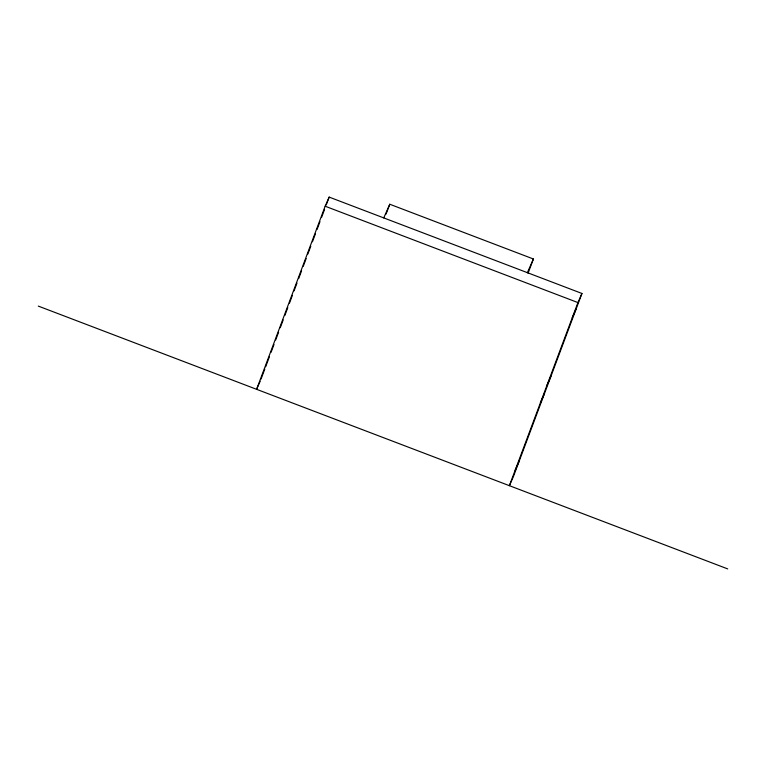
<?xml version="1.0" encoding="UTF-8"?>
<svg xmlns="http://www.w3.org/2000/svg" width="766" height="766" viewBox="0 0 766 766"><rect width="100%" height="100%" fill="white"/><g stroke="black" fill="none" stroke-linecap="round" stroke-linejoin="round"><path stroke-width="1.15" d="M581.949 293.464L577.937 302.58L509.39 485.673L513.412 476.567L581.949 293.464L329.169 197.101L325.157 206.217L256.61 389.32L260.181 381.219M261.043 379.084L264.806 369.04M265.649 366.809L269.402 356.755M271.078 352.293L274.008 344.48M275.674 340.008L278.604 332.195M280.27 327.733L283.2 319.91M284.866 315.448L287.796 307.635M289.471 303.164L292.392 295.35M294.067 290.889L296.988 283.075M298.663 278.604L301.584 270.791M303.259 266.329L306.189 258.506M307.855 254.044L310.785 246.231M312.451 241.759L315.381 233.946M317.057 229.484L319.977 221.671M321.653 217.199L324.573 209.386M326.249 204.924L329.169 197.101M386.102 214.049L389.779 204.244L533.404 258.994L528.1 273.156M383.747 217.908L389.779 204.244M527.372 272.658L533.404 258.994M572.221 317.833L576.243 308.727M546.924 385.403L550.946 376.298M540.394 402.849L544.415 393.734M515.106 470.42L519.118 461.304M325.157 206.217L577.937 302.58M38.3 306.094L727.7 568.899"/></g></svg>
